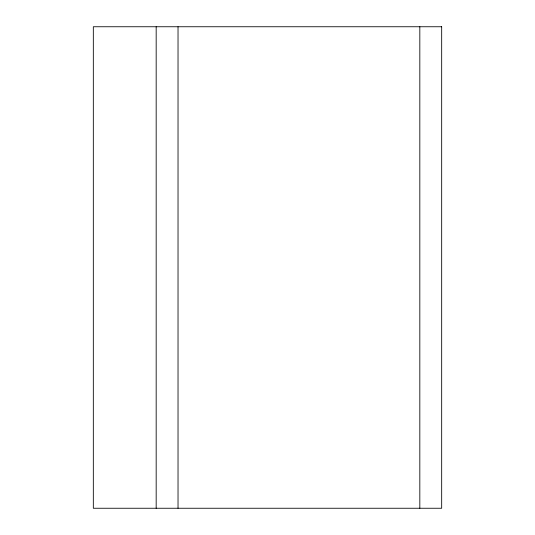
<?xml version="1.0" encoding="UTF-8"?>
<svg xmlns="http://www.w3.org/2000/svg" width="535" height="535" viewBox="0 0 535 535"><rect width="100%" height="100%" fill="white"/><g stroke="black" fill="none" stroke-linecap="round" stroke-linejoin="round"><path stroke-width="0.8" d="M419.821 26.75L419.821 508.25M178.028 26.75L178.028 508.25M156.173 26.75L156.173 508.25M441.676 26.75L93.324 26.75L93.324 508.25L441.676 508.25L441.676 26.75"/></g></svg>
